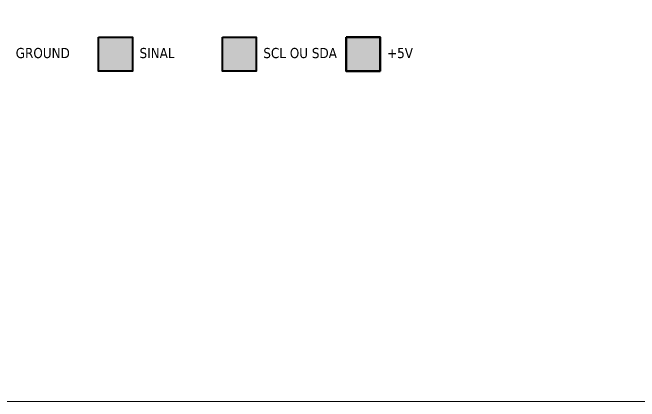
# Model space of a CAD drawing. Extents: x -201 to 3149, y -111 to 111.
# Drawn here: x 1886.4 to 2015.8, y -111 to -30.7 of the extents above; entities that cross this region are included whole.
import ezdxf

# ---------------------------------------------------------------- set-up
doc = ezdxf.new("R2010")
doc.units = 0
doc.linetypes.add('CONTINU', pattern=[0])
doc.layers.get('0').update_dxf_attribs({"lineweight": 9})
doc.layers.add('2', color=7, linetype='CONTINU')
for name, color, linetype, lineweight in [('fase_5V', 1, 'Continuous', 40), ('SCL_OR_SDA', 253, 'CONTINU', 40), ('SINAL', 5, 'Continuous', 40)]:
    doc.layers.add(name, color=color, linetype=linetype, lineweight=lineweight)
doc.styles.add('times 2', font='tahoma.ttf')

msp = doc.modelspace()

# ---------------------------------------------------------------- hatches: boundary and pattern name
at = {"layer": 'fase_5V', "lineweight": 50}
h = msp.add_hatch(color=256, dxfattribs=at)
h.dxf.hatch_style = 1
h.paths.add_polyline_path([(1962.26, -35.8), (1955.26, -35.8), (1955.26, -42.8), (1962.26, -42.8)])
at = {"layer": 'SCL_OR_SDA'}
h = msp.add_hatch(color=256, dxfattribs=at)
h.dxf.hatch_style = 1
h.paths.add_polyline_path([(1929.7, -35.8), (1929.7, -42.8), (1936.7, -42.8), (1936.7, -35.8)])
at = {"layer": 'SINAL'}
h = msp.add_hatch(color=256, dxfattribs=at)
h.dxf.hatch_style = 1
h.paths.add_polyline_path([(1911.14, -42.8), (1911.14, -35.8), (1904.14, -35.8), (1904.14, -42.8)])

# ---------------------------------------------------------------- linework, layer by layer
msp.add_lwpolyline([(1692.51, 111.22), (2123.16, 111.22), (2123.16, -111.05), (1692.51, -111.05)], close=True)
at = {"layer": 'fase_5V', "lineweight": 50}
msp.add_lwpolyline([(1955.26, -35.8), (1962.26, -35.8), (1962.26, -42.8), (1955.26, -42.8), (1955.26, -35.8)], dxfattribs=at)
at = {"layer": 'SCL_OR_SDA'}
msp.add_lwpolyline([(1929.7, -35.8), (1936.7, -35.8), (1936.7, -42.8), (1929.7, -42.8), (1929.7, -35.8)], dxfattribs=at)
at = {"layer": 'SINAL'}
msp.add_lwpolyline([(1904.14, -35.8), (1911.14, -35.8), (1911.14, -42.8), (1904.14, -42.8), (1904.14, -35.8)], dxfattribs=at)

# ---------------------------------------------------------------- texts
at = {"layer": '2', "style": 'times 2'}
for s, p in [('GROUND', (1887.04, -40.13)), ('SINAL', (1912.6, -40.13)), ('SCL OU SDA', (1938.16, -40.13)), ('+5V', (1963.72, -40.13))]:
    msp.add_text(s, height=2.1, dxfattribs=at).set_placement(p)

doc.saveas('drawing.dxf')
